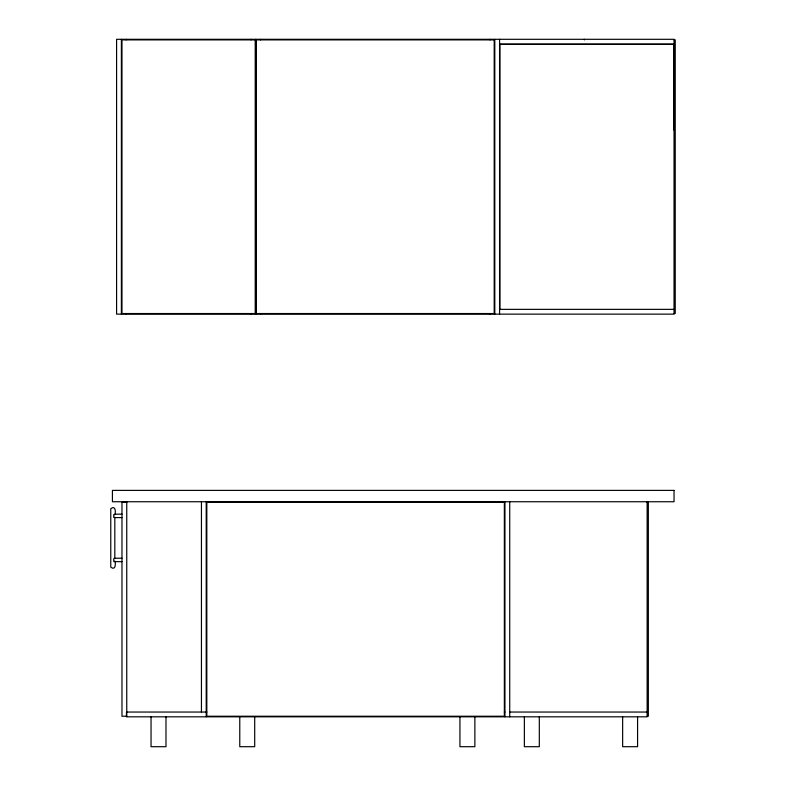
<?xml version="1.0" encoding="UTF-8"?>
<svg xmlns="http://www.w3.org/2000/svg" width="786" height="786" viewBox="0 0 786 786"><rect width="100%" height="100%" fill="white"/><g stroke="black" fill="none" stroke-linecap="round" stroke-linejoin="round"><path stroke-width="1.18" d="M674.034 130.112L674.034 39.3L116.593 39.3L116.593 314.135L674.034 314.135L674.034 44.38L499.876 44.38L499.876 309.35M674.034 39.899L675.233 39.899L675.233 313.535L674.034 313.535M499.572 44.075L674.034 44.075M499.572 309.35L674.034 309.35M126.752 502.333L121.977 502.333L121.977 716.233L126.752 716.233L126.752 501.743M114.923 514.162L121.977 514.162M114.923 517.591L121.977 517.591M114.923 558.227L121.977 558.227M114.923 561.656L121.977 561.656M206.816 712.047L126.458 712.047L126.458 716.822L647.143 716.822L647.143 501.743L647.143 502.333L648.342 502.333L648.342 716.233L647.143 716.233M504.357 712.047L504.946 712.047M509.731 712.047L647.143 712.047M637.584 716.822L637.584 746.7L622.65 746.7L622.65 716.822M584.411 39.3L584.411 39.899M539.304 716.822L539.304 746.7L524.37 746.7L524.37 716.822M509.731 501.743L509.731 716.822M504.946 501.743L504.946 716.822M500.171 501.743L500.171 502.333M499.572 39.3L499.572 314.135M494.797 39.3L494.797 314.135M490.012 39.3L490.012 39.899M490.012 313.535L490.012 314.135M474.872 716.822L474.872 746.7L459.938 746.7L459.938 716.822M260.588 39.3L260.588 39.899M260.588 313.535L260.588 314.135M255.804 39.3L255.804 314.135M254.703 716.822L254.703 746.7L239.769 746.7L239.769 716.822M251.029 39.3L251.029 39.899M251.029 313.535L251.029 314.135M211.002 501.743L211.002 502.333M206.217 501.743L206.217 716.822M201.442 501.743L201.442 712.047M165.984 716.822L165.984 746.7L151.04 746.7L151.04 716.822M126.153 39.3L126.153 39.899M126.153 313.535L126.153 314.135M121.378 39.3L121.378 314.135M114.815 514.791C116.014 511.588 115.287 504.907 110.767 508.709L110.767 567.109C115.287 570.911 116.014 564.24 114.815 561.027M114.815 517.227L114.815 558.6M113.744 514.565L113.744 517.493M113.744 558.63L113.744 561.558M255.214 39.899L121.977 39.899L121.977 313.535L255.214 313.535L255.214 39.899M494.198 39.899L256.403 39.899L256.403 313.535L494.198 313.535L494.198 39.899M674.034 490.385L112.418 490.385L112.418 501.743L674.034 501.743L674.034 490.385M504.357 502.333L206.816 502.333L206.816 716.233L504.357 716.233L504.357 502.333"/></g></svg>
